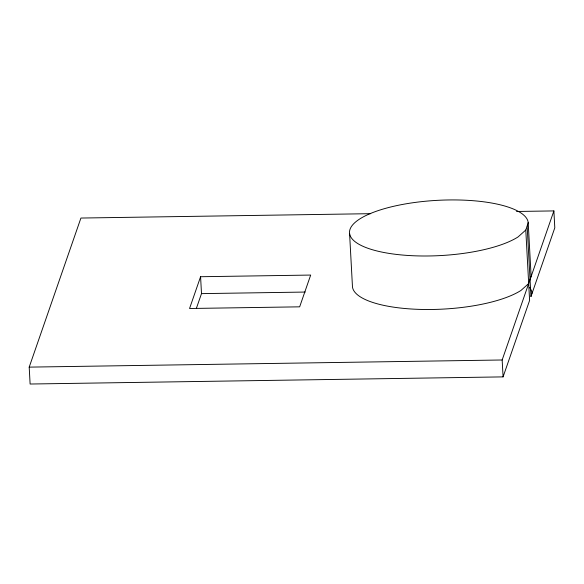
<?xml version="1.0" encoding="UTF-8"?>
<svg xmlns="http://www.w3.org/2000/svg" width="584" height="584" viewBox="0 0 584 584"><rect width="100%" height="100%" fill="white"/><g stroke="black" fill="none" stroke-linecap="round" stroke-linejoin="round"><path stroke-width="0.88" d="M527.155 226.088L528.191 222.438A89.505 27.66 -3.1 0 0 404.858 204.02A89.505 27.66 -3.1 0 0 372.855 249.864A89.505 27.66 -3.1 0 0 518.081 236.922L525.783 230.03L527.155 226.088L530.966 296.504L554.8 227.811L553.887 210.912L516.519 211.474M530.053 279.605L531.09 275.955L528.191 222.438M530.966 296.504L532.009 292.854A89.505 27.66 -3.1 0 0 529.411 287.401M525.783 230.03L529.6 300.446L503.079 376.884L30.113 384.024L29.2 367.124L80.92 218.051L370.716 213.678M200.582 276.728L189.559 308.498L299.658 306.834L310.681 275.064L200.582 276.728L201.495 293.628L196.428 308.221M503.079 376.884L502.16 359.985L553.887 210.912M528.681 283.547L520.979 290.438A89.505 27.66 -3.1 0 1 422.254 309.454A89.505 27.66 -3.1 0 1 352.481 286.999L349.582 233.483M201.495 293.628L305.228 292.058M29.2 367.124L502.16 359.985"/></g></svg>
